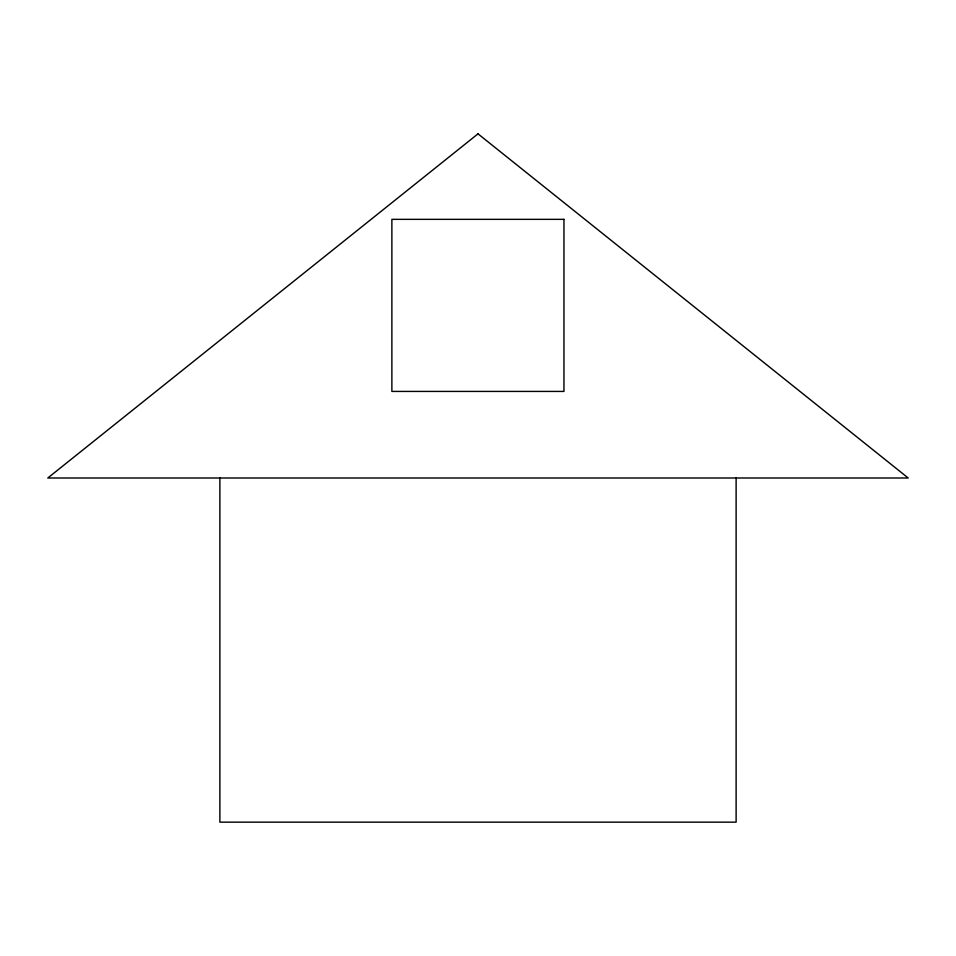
<?xml version="1.0" encoding="UTF-8"?>
<svg xmlns="http://www.w3.org/2000/svg" width="956" height="956" viewBox="0 0 956 956"><rect width="100%" height="100%" fill="white"/><g stroke="black" fill="none" stroke-linecap="round" stroke-linejoin="round"><path stroke-width="1.43" d="M736.12 478L736.12 822.16L219.88 822.16L219.88 478M478 133.84L47.8 478L908.2 478L478 133.84M563.956 219.342L391.876 219.342L391.876 391.422L563.956 391.422L563.956 219.342"/></g></svg>
